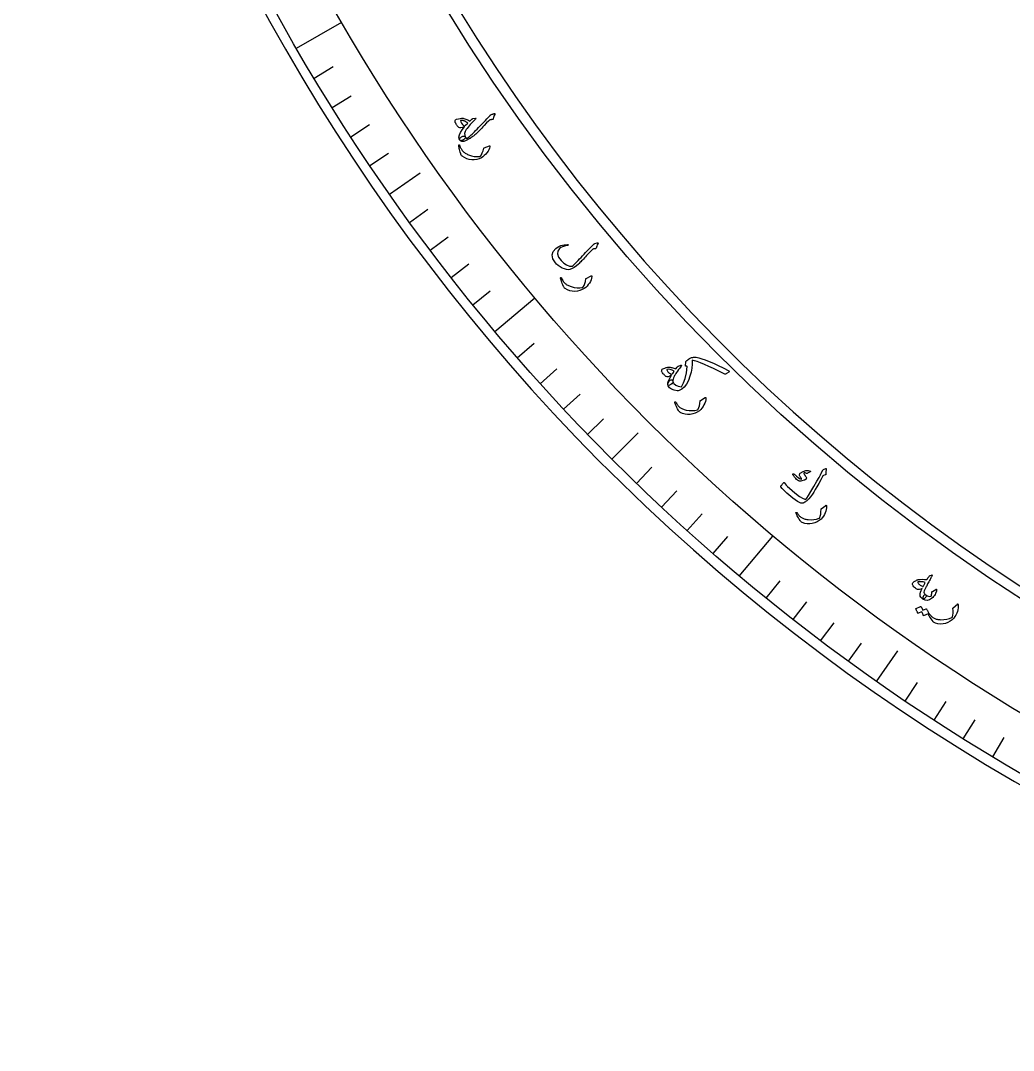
# Model space of a CAD drawing. Header units: millimetres. Extents: x -68 to 68, y -68 to 78.
# Drawn here: x -67.5 to -33.89, y -67.5 to -32.64 of the extents above; entities that cross this region are included whole.
import ezdxf

# ---------------------------------------------------------------- set-up
doc = ezdxf.new("R2010")
doc.units = ezdxf.units.MM
for name, color, linetype in [('CUT_INNER', 6, 'Continuous'), ('CUT_OUTER', 1, 'Continuous'), ('ENGRAVE', 7, 'Continuous'), ('ENGRAVE_FINE', 8, 'Continuous'), ('TEXT', 5, 'Continuous')]:
    doc.layers.add(name, color=color, linetype=linetype)

msp = doc.modelspace()

# ---------------------------------------------------------------- linework, layer by layer
at = {"layer": 'CUT_INNER'}
msp.add_arc((0.0001, -0.0002), 61.7624, 92.285139, 12.656461, dxfattribs=at)
at = {"layer": 'CUT_OUTER'}
msp.add_arc((0.0002, -0.0002), 67.4998, 179.843006, 0.000133, dxfattribs=at)
at = {"layer": 'ENGRAVE'}
for points in [[(-58.1586, -33.5779), (-56.6282, -32.6943)], [(-55.0108, -38.519), (-53.9768, -37.795)], [(-51.4443, -43.1669), (-50.0906, -42.031)], [(-47.4863, -47.4863), (-46.5937, -46.5937)], [(-43.1669, -51.4443), (-42.031, -50.0906)], [(-38.519, -55.0108), (-37.795, -53.9768)]]:
    msp.add_lwpolyline(points, dxfattribs=at)
for radius in [67.1557, 65.3886, 62.1068]:
    msp.add_circle((0, 0), radius, dxfattribs=at)
at = {"layer": 'ENGRAVE_FINE'}
for points in [[(-57.5637, -34.5878), (-56.9145, -34.1977)], [(-56.9513, -35.5871), (-56.309, -35.1858)], [(-56.3216, -36.5756), (-55.6864, -36.1632)], [(-55.6746, -37.553), (-55.0468, -37.1295)], [(-54.3301, -39.4732), (-53.7174, -39.028)], [(-53.633, -40.4153), (-53.0281, -39.9596)], [(-52.9195, -41.3452), (-52.3227, -40.8789)], [(-52.1898, -42.2625), (-51.6012, -41.7859)], [(-50.6831, -44.0581), (-50.1115, -43.5613)], [(-49.9064, -44.936), (-49.3436, -44.4292)], [(-49.1146, -45.8001), (-48.5607, -45.2836)], [(-48.3078, -46.6503), (-47.763, -46.1242)], [(-46.6503, -48.3078), (-46.1242, -47.763)], [(-45.8001, -49.1146), (-45.2836, -48.5607)], [(-44.936, -49.9064), (-44.4292, -49.3436)], [(-44.0581, -50.6831), (-43.5613, -50.1115)], [(-42.2625, -52.1898), (-41.7859, -51.6012)], [(-41.3452, -52.9195), (-40.8789, -52.3227)], [(-40.4153, -53.633), (-39.9596, -53.0281)], [(-39.4732, -54.3301), (-39.028, -53.7174)], [(-37.553, -55.6746), (-37.1295, -55.0468)], [(-36.5756, -56.3216), (-36.1632, -55.6864)], [(-35.5871, -56.9513), (-35.1858, -56.309)], [(-34.5878, -57.5637), (-34.1977, -56.9145)]]:
    msp.add_lwpolyline(points, dxfattribs=at)
at = {"layer": 'TEXT'}
for points in [[(-51.4704, -35.7901), (-51.461, -35.7877), (-51.4531, -35.7877), (-51.4466, -35.7902), (-51.4416, -35.7951), (-51.439, -35.8007), (-51.4385, -35.807), (-51.4401, -35.814), (-51.4439, -35.8216), (-51.4659, -35.857), (-51.4824, -35.8926), (-51.4933, -35.9283), (-51.4986, -35.9642), (-51.5027, -35.9775), (-51.5107, -35.9873), (-51.5225, -35.9936), (-51.5383, -35.9964), (-51.5472, -35.9969), (-51.5561, -35.9972), (-51.5652, -35.9975), (-51.5743, -35.9976), (-51.5834, -35.9978), (-51.5924, -35.9981), (-51.6014, -35.9984), (-51.6103, -35.9989), (-51.6247, -36.0102), (-51.6615, -36.0466), (-51.7209, -36.1081), (-51.8027, -36.1948), (-51.8475, -36.2426), (-51.8898, -36.2872), (-51.9296, -36.3286), (-51.9668, -36.3669), (-52.0015, -36.4018), (-52.0336, -36.4332), (-52.0632, -36.4611), (-52.0901, -36.4854), (-52.116, -36.5077), (-52.1423, -36.5294), (-52.1689, -36.5506), (-52.196, -36.5711), (-52.2236, -36.5912), (-52.2518, -36.6108), (-52.2806, -36.63), (-52.31, -36.6487), (-52.4131, -36.7048), (-52.4984, -36.7325), (-52.5659, -36.7317), (-52.6156, -36.7024), (-52.631, -36.6815), (-52.6369, -36.6604), (-52.6331, -36.6389), (-52.6198, -36.6172), (-52.6002, -36.5972), (-52.5777, -36.581), (-52.5523, -36.5685), (-52.524, -36.5598), (-52.4957, -36.5548), (-52.4733, -36.5557), (-52.457, -36.5625), (-52.4465, -36.5752), (-52.44, -36.5861), (-52.4342, -36.5958), (-52.429, -36.6044), (-52.4244, -36.6119), (-52.4203, -36.6181), (-52.4162, -36.6232), (-52.4123, -36.627), (-52.4085, -36.6297), (-52.3806, -36.6206), (-52.344, -36.5984), (-52.2986, -36.5633), (-52.2445, -36.515), (-52.2132, -36.4852), (-52.1776, -36.4505), (-52.1379, -36.4108), (-52.094, -36.3662), (-52.0458, -36.3167), (-51.993, -36.2624), (-51.9356, -36.2032), (-51.8737, -36.1392), (-51.8133, -36.0765), (-51.7602, -36.0213), (-51.7147, -35.9737), (-51.6765, -35.9335), (-51.6457, -35.9008), (-51.6223, -35.8759), (-51.6061, -35.8586), (-51.5973, -35.8489), (-51.5851, -35.8374), (-51.5704, -35.8273), (-51.5532, -35.8187), (-51.5337, -35.8115), (-51.5234, -35.8086), (-51.5137, -35.8058), (-51.5048, -35.8031), (-51.4965, -35.8004), (-51.489, -35.7978), (-51.4821, -35.7952), (-51.4759, -35.7926), (-51.4704, -35.7901)], [(-52.4092, -36.3346), (-52.447, -36.4003), (-52.4657, -36.4626), (-52.4652, -36.5214), (-52.4455, -36.5768), (-52.4406, -36.5924), (-52.4426, -36.6089), (-52.4514, -36.6265), (-52.4669, -36.645), (-52.4761, -36.6535), (-52.4858, -36.6617), (-52.4959, -36.6696), (-52.5065, -36.6773), (-52.5176, -36.6845), (-52.5293, -36.6909), (-52.5415, -36.6965), (-52.5542, -36.7013), (-52.5761, -36.7079), (-52.5939, -36.7105), (-52.6076, -36.709), (-52.6172, -36.7035), (-52.6353, -36.6774), (-52.6482, -36.6491), (-52.6556, -36.6185), (-52.6578, -36.5857), (-52.6434, -36.5094), (-52.6068, -36.4265), (-52.548, -36.3371), (-52.467, -36.2412), (-52.5365, -36.2667), (-52.5921, -36.2792), (-52.6338, -36.2786), (-52.6616, -36.2649), (-52.672, -36.2543), (-52.6826, -36.2428), (-52.6932, -36.2303), (-52.7038, -36.2168), (-52.7147, -36.2023), (-52.7257, -36.1866), (-52.7369, -36.1698), (-52.7484, -36.1519), (-52.7684, -36.1181), (-52.7821, -36.091), (-52.7895, -36.0705), (-52.7907, -36.0567), (-52.7853, -36.029), (-52.7751, -36.0076), (-52.76, -35.9923), (-52.7402, -35.9832), (-52.6713, -35.9653), (-52.6167, -35.9533), (-52.5762, -35.9472), (-52.55, -35.9472), (-52.5209, -35.9516), (-52.4909, -35.9582), (-52.46, -35.9671), (-52.4281, -35.9781), (-52.3952, -35.9913), (-52.3615, -36.0067), (-52.3267, -36.0243), (-52.2911, -36.0441), (-52.2353, -35.9919), (-52.2283, -35.986), (-52.2218, -35.9806), (-52.2159, -35.9758), (-52.2105, -35.9714), (-52.2054, -35.9677), (-52.2006, -35.9649), (-52.1961, -35.9629), (-52.1918, -35.9619), (-52.0974, -35.9425), (-52.0833, -35.9421), (-52.0793, -35.9488), (-52.0851, -35.9627), (-52.101, -35.9838), (-52.1482, -36.0296), (-52.1929, -36.075), (-52.235, -36.1199), (-52.2745, -36.1644), (-52.3116, -36.2082), (-52.3464, -36.2512), (-52.379, -36.2933), (-52.4092, -36.3346)], [(-52.3612, -36.1153), (-52.3721, -36.1065), (-52.3837, -36.0976), (-52.3959, -36.0886), (-52.4088, -36.0794), (-52.4226, -36.0704), (-52.4375, -36.0619), (-52.4535, -36.0538), (-52.4706, -36.0462), (-52.4875, -36.0389), (-52.5044, -36.0328), (-52.5214, -36.0278), (-52.5385, -36.0241), (-52.5555, -36.0215), (-52.5725, -36.0204), (-52.5893, -36.0206), (-52.6061, -36.0222), (-52.5978, -36.0689), (-52.5756, -36.1143), (-52.5395, -36.1586), (-52.4897, -36.2016), (-52.4783, -36.2059), (-52.4649, -36.2052), (-52.4493, -36.1997), (-52.4317, -36.1892)], [(-51.625, -36.8814), (-51.6216, -36.8802), (-51.6187, -36.8797), (-51.6162, -36.8798), (-51.6141, -36.8805), (-51.6106, -36.8845), (-51.6088, -36.8911), (-51.6085, -36.9004), (-51.6099, -36.9122), (-51.6232, -36.964), (-51.6444, -37.0157), (-51.6735, -37.0673), (-51.7104, -37.1188), (-51.7537, -37.1694), (-51.7998, -37.2144), (-51.8487, -37.2539), (-51.9005, -37.2879), (-51.9764, -37.3217), (-52.0561, -37.3447), (-52.1394, -37.3567), (-52.2265, -37.3579), (-52.3139, -37.3471), (-52.3964, -37.3222), (-52.4741, -37.2832), (-52.547, -37.23), (-52.5642, -37.2141), (-52.5785, -37.1961), (-52.5899, -37.1761), (-52.5984, -37.1541), (-52.614, -37.1004), (-52.6276, -37.0516), (-52.6393, -37.0078), (-52.6491, -36.969), (-52.6569, -36.9352), (-52.6627, -36.9065), (-52.6664, -36.883), (-52.6681, -36.8646), (-52.6677, -36.8603), (-52.6667, -36.8567), (-52.6652, -36.8539), (-52.6632, -36.8519), (-52.66, -36.8501), (-52.6566, -36.849), (-52.6529, -36.8486), (-52.6491, -36.849), (-52.6454, -36.8503), (-52.6423, -36.8529), (-52.6397, -36.8568), (-52.6377, -36.862), (-52.6261, -36.8937), (-52.614, -36.9233), (-52.6014, -36.951), (-52.5884, -36.9765), (-52.5749, -37.0002), (-52.5606, -37.0222), (-52.5456, -37.0426), (-52.5299, -37.0613), (-52.5128, -37.0789), (-52.4935, -37.096), (-52.4721, -37.1127), (-52.4487, -37.1288), (-52.4229, -37.1444), (-52.3949, -37.1594), (-52.3646, -37.1737), (-52.3319, -37.1874), (-52.234, -37.2212), (-52.1388, -37.242), (-52.0466, -37.2498), (-51.9571, -37.2445), (-51.9503, -37.2434), (-51.9436, -37.2407), (-51.937, -37.2362), (-51.9304, -37.23), (-51.8989, -37.183), (-51.8692, -37.1233), (-51.8413, -37.051), (-51.8151, -36.9661), (-51.8128, -36.9615), (-51.8104, -36.9581), (-51.8077, -36.9556), (-51.805, -36.9542)], [(-47.9752, -40.1639), (-47.9687, -40.1627), (-47.9629, -40.1632), (-47.9577, -40.1655), (-47.9532, -40.1696), (-47.9501, -40.1749), (-47.9493, -40.1809), (-47.9507, -40.1875), (-47.9543, -40.1948), (-47.9763, -40.2359), (-47.9931, -40.274), (-48.0046, -40.3093), (-48.0108, -40.3417), (-48.0139, -40.3524), (-48.0209, -40.3606), (-48.0319, -40.3663), (-48.0467, -40.3695), (-48.0546, -40.3702), (-48.0622, -40.3709), (-48.0694, -40.3716), (-48.0763, -40.3724), (-48.0828, -40.3731), (-48.0887, -40.3737), (-48.0942, -40.3742), (-48.0991, -40.3746), (-48.1079, -40.3755), (-48.1168, -40.3785), (-48.126, -40.3834), (-48.1353, -40.3903), (-48.1588, -40.4129), (-48.1842, -40.438), (-48.2114, -40.4656), (-48.2404, -40.4956), (-48.2712, -40.5279), (-48.3041, -40.5625), (-48.3388, -40.5993), (-48.3756, -40.6384), (-48.4117, -40.678), (-48.4459, -40.715), (-48.4782, -40.7493), (-48.5086, -40.7809), (-48.5371, -40.81), (-48.5637, -40.8367), (-48.5884, -40.8611), (-48.6113, -40.8832), (-48.6814, -40.9454), (-48.7544, -40.9968), (-48.8301, -41.0371), (-48.9086, -41.0664), (-48.9617, -41.0752), (-49.0217, -41.0703), (-49.0886, -41.0516), (-49.1624, -41.019), (-49.2353, -40.9777), (-49.2985, -40.9345), (-49.3518, -40.8892), (-49.3954, -40.8419), (-49.4807, -40.704), (-49.5071, -40.5769), (-49.4749, -40.461), (-49.3841, -40.3562), (-49.3, -40.2982), (-49.206, -40.2557), (-49.1019, -40.2287), (-48.988, -40.2171), (-48.9807, -40.2173), (-48.9748, -40.219), (-48.9705, -40.2223), (-48.9676, -40.2271), (-48.9656, -40.2331), (-48.965, -40.2384), (-48.9659, -40.2431), (-48.9682, -40.2471), (-48.9725, -40.2521), (-48.9775, -40.2559), (-48.9832, -40.2585), (-48.9896, -40.2598), (-49.0822, -40.2799), (-49.1567, -40.3025), (-49.2129, -40.3274), (-49.2511, -40.3548), (-49.3091, -40.4432), (-49.3202, -40.5406), (-49.2843, -40.6472), (-49.2013, -40.7626), (-49.109, -40.8521), (-49.0149, -40.9151), (-48.9191, -40.9515), (-48.8217, -40.9614), (-48.7974, -40.939), (-48.7695, -40.9123), (-48.7381, -40.8812), (-48.7031, -40.8458), (-48.6644, -40.8058), (-48.6222, -40.7611), (-48.5764, -40.7117), (-48.527, -40.6577), (-48.4754, -40.6025), (-48.4244, -40.5485), (-48.3741, -40.4957), (-48.3243, -40.4439), (-48.275, -40.3934), (-48.2262, -40.3442), (-48.1778, -40.2963), (-48.1299, -40.2497), (-48.0854, -40.2028), (-48.0796, -40.1984), (-48.0737, -40.1948), (-48.0677, -40.192), (-48.0616, -40.1901)], [(-48.1787, -41.2819), (-48.1754, -41.2805), (-48.1725, -41.2797), (-48.17, -41.2796), (-48.1678, -41.2801), (-48.164, -41.2838), (-48.1616, -41.2902), (-48.1606, -41.2994), (-48.1609, -41.3113), (-48.1696, -41.3641), (-48.1861, -41.4174), (-48.2105, -41.4714), (-48.2428, -41.5259), (-48.2815, -41.5801), (-48.3234, -41.629), (-48.3687, -41.6727), (-48.4172, -41.7111), (-48.4899, -41.7514), (-48.5672, -41.7813), (-48.6492, -41.8007), (-48.7359, -41.8096), (-48.8238, -41.8065), (-48.9082, -41.7889), (-48.9891, -41.7569), (-49.0663, -41.7104), (-49.0849, -41.696), (-49.1007, -41.6794), (-49.1138, -41.6604), (-49.1243, -41.6392), (-49.1445, -41.5871), (-49.1624, -41.5398), (-49.1779, -41.4972), (-49.191, -41.4593), (-49.2018, -41.4263), (-49.21, -41.3983), (-49.2158, -41.3752), (-49.2191, -41.357), (-49.2191, -41.3527), (-49.2185, -41.349), (-49.2172, -41.3461), (-49.2154, -41.3439), (-49.2123, -41.3418), (-49.209, -41.3404), (-49.2054, -41.3398), (-49.2016, -41.3398), (-49.1978, -41.3408), (-49.1944, -41.3431), (-49.1915, -41.3468), (-49.1891, -41.3517), (-49.1747, -41.3823), (-49.1601, -41.4108), (-49.1451, -41.4372), (-49.1299, -41.4615), (-49.1143, -41.4839), (-49.0982, -41.5046), (-49.0815, -41.5235), (-49.0642, -41.5408), (-49.0456, -41.5568), (-49.0249, -41.5722), (-49.0021, -41.5869), (-48.9773, -41.6009), (-48.9503, -41.6141), (-48.9211, -41.6266), (-48.8896, -41.6382), (-48.8558, -41.6489), (-48.7553, -41.674), (-48.6587, -41.6864), (-48.5661, -41.686), (-48.4775, -41.6729), (-48.4708, -41.6712), (-48.4644, -41.6679), (-48.4582, -41.6628), (-48.4521, -41.6561), (-48.4249, -41.6064), (-48.4006, -41.5444), (-48.3792, -41.4699), (-48.3605, -41.383), (-48.3586, -41.3783), (-48.3565, -41.3746), (-48.3541, -41.372), (-48.3515, -41.3703)], [(-43.5242, -44.4958), (-43.5084, -44.5064), (-43.5034, -44.5181), (-43.5091, -44.5309), (-43.5255, -44.5447), (-43.5981, -44.5899), (-43.6174, -44.6007), (-43.6344, -44.6072), (-43.6491, -44.6093), (-43.6615, -44.6071), (-43.8593, -44.5105), (-44.0397, -44.4243), (-44.2031, -44.3486), (-44.3492, -44.2835), (-44.4783, -44.2296), (-44.5904, -44.1873), (-44.6854, -44.1568), (-44.7634, -44.1382), (-44.7633, -44.2726), (-44.7756, -44.4077), (-44.8002, -44.5437), (-44.8372, -44.6805), (-44.8926, -44.8274), (-44.9578, -44.9498), (-45.0329, -45.0476), (-45.118, -45.1207), (-45.1626, -45.1471), (-45.2028, -45.1653), (-45.2388, -45.175), (-45.2704, -45.1764), (-45.3758, -45.1562), (-45.4619, -45.1205), (-45.5285, -45.0694), (-45.5755, -45.003), (-45.5871, -44.9661), (-45.5846, -44.9279), (-45.568, -44.8886), (-45.5374, -44.8481), (-45.5086, -44.8202), (-45.4826, -44.8042), (-45.4596, -44.7999), (-45.4395, -44.8076), (-45.433, -44.8149), (-45.4266, -44.826), (-45.4204, -44.8411), (-45.4144, -44.8599), (-45.3809, -44.929), (-45.3212, -44.9822), (-45.2353, -45.0194), (-45.1234, -45.0404), (-45.0516, -44.9104), (-44.9964, -44.7527), (-44.9575, -44.5673), (-44.9346, -44.3544), (-44.9354, -44.3497), (-44.9378, -44.3464), (-44.942, -44.3444), (-44.9478, -44.3437), (-44.9744, -44.3409), (-44.9802, -44.3399), (-44.9843, -44.3369), (-44.9867, -44.3319), (-44.9875, -44.3249), (-44.9779, -44.1894), (-44.9738, -44.1824), (-44.9616, -44.1695), (-44.9415, -44.1507), (-44.9132, -44.1259), (-44.8823, -44.1004), (-44.8555, -44.0809), (-44.8327, -44.0674), (-44.814, -44.0598), (-44.7879, -44.0526), (-44.7626, -44.0468), (-44.7383, -44.0424), (-44.7149, -44.0394), (-44.6924, -44.0377), (-44.6706, -44.0373), (-44.6497, -44.038), (-44.6294, -44.0401), (-44.5405, -44.0589), (-44.4375, -44.0888), (-44.3205, -44.1297), (-44.1895, -44.1816), (-44.0444, -44.2443), (-43.8852, -44.3177), (-43.7118, -44.4016), (-43.5242, -44.4958)], [(-45.4144, -44.8599), (-45.4158, -44.8851), (-45.428, -44.9099), (-45.4508, -44.9344), (-45.4843, -44.9583), (-45.5265, -44.9806), (-45.5577, -44.9908), (-45.5781, -44.9889), (-45.5875, -44.9748), (-45.5884, -44.9098), (-45.5674, -44.8331), (-45.5246, -44.7446), (-45.4598, -44.6443), (-45.5231, -44.6775), (-45.5748, -44.6969), (-45.6149, -44.7025), (-45.6434, -44.6944), (-45.6548, -44.6863), (-45.6665, -44.6769), (-45.6784, -44.6662), (-45.6905, -44.6543), (-45.703, -44.6414), (-45.7158, -44.6277), (-45.7291, -44.6133), (-45.7428, -44.5981), (-45.7655, -44.5699), (-45.782, -44.5463), (-45.7924, -44.5273), (-45.7966, -44.513), (-45.7945, -44.4855), (-45.7876, -44.4633), (-45.776, -44.4463), (-45.7595, -44.4347), (-45.6933, -44.4076), (-45.64, -44.3884), (-45.5994, -44.3769), (-45.5717, -44.3733), (-45.5409, -44.3745), (-45.5099, -44.3772), (-45.4786, -44.3816), (-45.4471, -44.3875), (-45.4151, -44.395), (-45.3825, -44.4043), (-45.349, -44.4153), (-45.3149, -44.4281), (-45.2689, -44.3699), (-45.2593, -44.3579), (-45.2497, -44.3484), (-45.2398, -44.3414), (-45.2299, -44.3369), (-45.1416, -44.3055), (-45.1284, -44.304), (-45.1234, -44.31), (-45.1266, -44.3233), (-45.1381, -44.3442), (-45.1821, -44.4028), (-45.2221, -44.457), (-45.2581, -44.5066), (-45.2901, -44.5517), (-45.318, -44.5923), (-45.3413, -44.6285), (-45.3602, -44.6604), (-45.3746, -44.6878), (-45.3954, -44.7365), (-45.409, -44.7814), (-45.4153, -44.8225), (-45.4144, -44.8599)], [(-45.3691, -44.5103), (-45.4421, -44.4747), (-45.5083, -44.4532), (-45.5679, -44.4458), (-45.6208, -44.4527), (-45.6176, -44.4696), (-45.6102, -44.488), (-45.5987, -44.5079), (-45.5829, -44.5294), (-45.5728, -44.5407), (-45.5621, -44.5517), (-45.551, -44.5623), (-45.5393, -44.5727), (-45.527, -44.5825), (-45.5138, -44.5917), (-45.4997, -44.6002), (-45.4849, -44.608), (-45.4634, -44.6127), (-45.4414, -44.6051), (-45.4191, -44.5851), (-45.3962, -44.5528), (-45.3869, -44.5367), (-45.3793, -44.5242), (-45.3733, -44.5155), (-45.3691, -44.5103)], [(-44.3206, -45.3989), (-44.3175, -45.3972), (-44.3147, -45.3962), (-44.3122, -45.3958), (-44.31, -45.3961), (-44.3059, -45.3995), (-44.3029, -45.4057), (-44.3011, -45.4147), (-44.3003, -45.4266), (-44.3043, -45.4799), (-44.316, -45.5345), (-44.3356, -45.5904), (-44.3629, -45.6477), (-44.3966, -45.7051), (-44.434, -45.7575), (-44.4752, -45.805), (-44.5201, -45.8476), (-44.5889, -45.8942), (-44.6633, -45.9309), (-44.7433, -45.9575), (-44.8288, -45.974), (-44.9167, -45.9787), (-45.0023, -45.9687), (-45.0857, -45.944), (-45.1668, -45.9045), (-45.1865, -45.8919), (-45.2037, -45.8767), (-45.2185, -45.859), (-45.2308, -45.8388), (-45.2556, -45.7887), (-45.2776, -45.7431), (-45.2968, -45.7021), (-45.3133, -45.6656), (-45.3269, -45.6337), (-45.3376, -45.6064), (-45.3454, -45.584), (-45.3503, -45.5662), (-45.3507, -45.5618), (-45.3504, -45.5581), (-45.3494, -45.5551), (-45.3478, -45.5527), (-45.3449, -45.5504), (-45.3417, -45.5487), (-45.3382, -45.5477), (-45.3344, -45.5474), (-45.3305, -45.5481), (-45.327, -45.5501), (-45.3238, -45.5535), (-45.3209, -45.5582), (-45.3038, -45.5874), (-45.2867, -45.6144), (-45.2695, -45.6394), (-45.2522, -45.6623), (-45.2347, -45.6832), (-45.2168, -45.7024), (-45.1984, -45.7198), (-45.1797, -45.7354), (-45.1597, -45.7497), (-45.1377, -45.7632), (-45.1138, -45.7758), (-45.0878, -45.7876), (-45.0597, -45.7984), (-45.0295, -45.8082), (-44.9971, -45.8169), (-44.9626, -45.8246), (-44.8602, -45.8407), (-44.7629, -45.8444), (-44.6707, -45.8358), (-44.5836, -45.8149), (-44.5771, -45.8126), (-44.571, -45.8087), (-44.5652, -45.8031), (-44.5598, -45.7959), (-44.5371, -45.744), (-44.5184, -45.68), (-44.5036, -45.6039), (-44.4928, -45.5158), (-44.4913, -45.5109), (-44.4896, -45.507), (-44.4874, -45.5042), (-44.4849, -45.5023)], [(-40.223, -47.832), (-40.228, -47.8542), (-40.232, -47.8759), (-40.2349, -47.8971), (-40.2368, -47.9177), (-40.2376, -47.938), (-40.2372, -47.9578), (-40.2355, -47.9773), (-40.2326, -47.9965), (-40.2329, -48.0056), (-40.2369, -48.0132), (-40.2445, -48.0193), (-40.2556, -48.024), (-40.3177, -48.0458), (-40.3241, -48.0485), (-40.3292, -48.0509), (-40.333, -48.0533), (-40.3355, -48.0555), (-40.4104, -48.1925), (-40.4788, -48.3157), (-40.5407, -48.4251), (-40.5961, -48.5207), (-40.645, -48.6023), (-40.6876, -48.6696), (-40.7237, -48.7228), (-40.7536, -48.7618), (-40.8129, -48.8328), (-40.8329, -48.8542), (-40.8542, -48.8748), (-40.8766, -48.8946), (-40.9001, -48.9136), (-40.925, -48.9317), (-40.9512, -48.9488), (-40.9787, -48.9649), (-41.0076, -48.98), (-41.0801, -48.9776), (-41.196, -48.9198), (-41.3551, -48.8063), (-41.5568, -48.6366), (-41.6176, -48.5809), (-41.6723, -48.5278), (-41.7211, -48.4771), (-41.7639, -48.4291), (-41.7666, -48.4234), (-41.7674, -48.4179), (-41.7661, -48.4126), (-41.7628, -48.4075), (-41.7452, -48.3845), (-41.7291, -48.3637), (-41.7143, -48.3451), (-41.701, -48.3287), (-41.689, -48.3143), (-41.6781, -48.3017), (-41.6683, -48.291), (-41.6596, -48.2821), (-41.6545, -48.2774), (-41.65, -48.2761), (-41.6464, -48.2781), (-41.6434, -48.2836), (-41.6186, -48.3226), (-41.5818, -48.3672), (-41.5329, -48.4174), (-41.472, -48.4732), (-41.2842, -48.6331), (-41.1293, -48.7488), (-41.0079, -48.8207), (-40.92, -48.849), (-40.8832, -48.8048), (-40.8251, -48.7173), (-40.7456, -48.5864), (-40.6447, -48.4122), (-40.5447, -48.2369), (-40.4693, -48.104), (-40.4188, -48.0134), (-40.3932, -47.9651), (-40.3866, -47.9516), (-40.3803, -47.9389), (-40.3745, -47.9272), (-40.3691, -47.9163), (-40.3642, -47.9063), (-40.36, -47.8975), (-40.3562, -47.8896), (-40.3531, -47.8828), (-40.3455, -47.8688), (-40.3362, -47.857), (-40.3252, -47.8476), (-40.3126, -47.8405), (-40.2394, -47.8083), (-40.2341, -47.8065), (-40.2296, -47.8061), (-40.2261, -47.8071), (-40.2234, -47.8095), (-40.2216, -47.8142), (-40.221, -47.8195), (-40.2214, -47.8255), (-40.223, -47.832)], [(-40.762, -47.8903), (-40.7597, -47.8929), (-40.7583, -47.896), (-40.7579, -47.8994), (-40.7584, -47.9033), (-40.7598, -47.906), (-40.7617, -47.9086), (-40.7641, -47.911), (-40.767, -47.9134), (-40.8617, -47.9641), (-40.8719, -47.9687), (-40.8808, -47.9714), (-40.8883, -47.9721), (-40.8945, -47.9709), (-40.9168, -47.9607), (-40.9377, -47.9545), (-40.9574, -47.9521), (-40.9757, -47.9537), (-40.9821, -47.9572), (-40.9842, -47.965), (-40.982, -47.9772), (-40.9754, -47.9936), (-40.9698, -48.0032), (-40.9638, -48.0129), (-40.9574, -48.0225), (-40.9505, -48.0323), (-40.9432, -48.0421), (-40.9352, -48.0522), (-40.9266, -48.0624), (-40.9174, -48.0729), (-40.8941, -48.1188), (-40.9091, -48.1599), (-40.9622, -48.196), (-41.0537, -48.2271), (-41.0852, -48.2326), (-41.1129, -48.2343), (-41.1367, -48.2322), (-41.1566, -48.2262), (-41.1754, -48.2159), (-41.1985, -48.1985), (-41.2261, -48.1738), (-41.258, -48.142), (-41.2739, -48.1254), (-41.2885, -48.109), (-41.3017, -48.0928), (-41.3136, -48.0769), (-41.3243, -48.0614), (-41.3342, -48.0467), (-41.3431, -48.0328), (-41.3512, -48.0196), (-41.3547, -48.0099), (-41.3558, -48.0013), (-41.3545, -47.9938), (-41.3508, -47.9875), (-41.3451, -47.9827), (-41.3389, -47.9809), (-41.3324, -47.9824), (-41.3255, -47.9869), (-41.3045, -48.0027), (-41.281, -48.0209), (-41.2549, -48.0416), (-41.2263, -48.0647), (-41.1729, -48.1078), (-41.1296, -48.1394), (-41.0962, -48.1597), (-41.0729, -48.1686), (-41.0691, -48.1688), (-41.066, -48.1677), (-41.0634, -48.165), (-41.0615, -48.1609), (-41.061, -48.1578), (-41.0617, -48.154), (-41.0636, -48.1494), (-41.0668, -48.144), (-41.0996, -48.0986), (-41.1126, -48.0788), (-41.1219, -48.0597), (-41.1274, -48.0413), (-41.1293, -48.0236), (-41.1282, -48.0055), (-41.1234, -47.9901), (-41.1149, -47.9771), (-41.1028, -47.9667), (-41.0074, -47.9079), (-40.9189, -47.8756), (-40.8371, -47.8697), (-40.762, -47.8903)], [(-40.2389, -49.0531), (-40.2359, -49.0512), (-40.2332, -49.0499), (-40.2307, -49.0493), (-40.2285, -49.0494), (-40.2242, -49.0524), (-40.2206, -49.0583), (-40.218, -49.0672), (-40.2163, -49.079), (-40.2156, -49.1325), (-40.2226, -49.1879), (-40.2372, -49.2453), (-40.2595, -49.3046), (-40.2881, -49.3647), (-40.3209, -49.4202), (-40.3578, -49.4711), (-40.3989, -49.5173), (-40.4635, -49.5698), (-40.5344, -49.6127), (-40.6117, -49.6461), (-40.6955, -49.6699), (-40.7827, -49.6822), (-40.8689, -49.6796), (-40.9541, -49.6622), (-41.0382, -49.6299), (-41.059, -49.619), (-41.0775, -49.6054), (-41.0937, -49.589), (-41.1077, -49.5699), (-41.1367, -49.5221), (-41.1626, -49.4786), (-41.1852, -49.4394), (-41.2048, -49.4044), (-41.2211, -49.3738), (-41.2342, -49.3476), (-41.2439, -49.3259), (-41.2503, -49.3086), (-41.2511, -49.3043), (-41.2511, -49.3006), (-41.2504, -49.2975), (-41.2489, -49.295), (-41.2463, -49.2924), (-41.2433, -49.2905), (-41.2399, -49.2892), (-41.236, -49.2886), (-41.2321, -49.2889), (-41.2284, -49.2906), (-41.2249, -49.2937), (-41.2217, -49.2981), (-41.2022, -49.3257), (-41.1828, -49.3512), (-41.1635, -49.3746), (-41.1443, -49.3959), (-41.125, -49.4152), (-41.1055, -49.4328), (-41.0857, -49.4485), (-41.0657, -49.4625), (-41.0446, -49.475), (-41.0215, -49.4866), (-40.9966, -49.4971), (-40.9697, -49.5065), (-40.9408, -49.5149), (-40.9098, -49.522), (-40.8768, -49.528), (-40.8417, -49.5327), (-40.7383, -49.5398), (-40.641, -49.5351), (-40.5499, -49.5186), (-40.465, -49.4902), (-40.4587, -49.4874), (-40.4529, -49.483), (-40.4477, -49.4769), (-40.4429, -49.4693), (-40.4248, -49.4156), (-40.4117, -49.3503), (-40.4035, -49.2732), (-40.4003, -49.1844), (-40.3993, -49.1795), (-40.3979, -49.1755), (-40.396, -49.1724), (-40.3937, -49.1703)], [(-36.66, -51.4119), (-36.6442, -51.4087), (-36.6363, -51.4126), (-36.6364, -51.4235), (-36.6444, -51.4416), (-36.6501, -51.4519), (-36.6579, -51.4662), (-36.6677, -51.4846), (-36.6795, -51.507), (-36.6935, -51.5337), (-36.7101, -51.5646), (-36.7291, -51.5998), (-36.7506, -51.6394), (-36.7718, -51.6783), (-36.7907, -51.7132), (-36.8074, -51.7439), (-36.822, -51.7705), (-36.8343, -51.793), (-36.8442, -51.8112), (-36.8519, -51.8251), (-36.8572, -51.8347), (-36.8892, -51.8964), (-36.9088, -51.948), (-36.916, -51.9896), (-36.9108, -52.0212), (-36.903, -52.0376), (-36.8907, -52.0534), (-36.874, -52.0686), (-36.8527, -52.0832), (-36.8417, -52.094), (-36.8364, -52.1069), (-36.8369, -52.1217), (-36.8431, -52.1385), (-36.8538, -52.1565), (-36.8666, -52.1734), (-36.8814, -52.189), (-36.8983, -52.2035), (-36.9147, -52.2145), (-36.9289, -52.2213), (-36.9409, -52.2237), (-36.9508, -52.2219), (-36.9911, -52.1928), (-37.0209, -52.1607), (-37.0401, -52.1257), (-37.0487, -52.0877), (-37.0465, -52.0425), (-37.0338, -51.9899), (-37.0106, -51.9301), (-36.977, -51.8629), (-37.025, -51.8842), (-37.0678, -51.8973), (-37.1053, -51.9022), (-37.1376, -51.899), (-37.1595, -51.8904), (-37.1827, -51.8766), (-37.207, -51.8575), (-37.2326, -51.8332), (-37.2577, -51.8051), (-37.2771, -51.7792), (-37.2908, -51.7556), (-37.299, -51.7343), (-37.3024, -51.7128), (-37.3012, -51.6937), (-37.2954, -51.6771), (-37.2849, -51.663), (-37.2685, -51.6478), (-37.2482, -51.6324), (-37.2241, -51.6169), (-37.1961, -51.6013), (-37.1668, -51.5865), (-37.1425, -51.5754), (-37.1232, -51.5679), (-37.1089, -51.5641), (-37.0392, -51.5567), (-36.9673, -51.5543), (-36.8933, -51.5568), (-36.8171, -51.5642), (-36.7981, -51.5333), (-36.7813, -51.5068), (-36.7669, -51.4848), (-36.7548, -51.4672), (-36.7435, -51.4532), (-36.7316, -51.442), (-36.7191, -51.4336), (-36.7059, -51.4279)], [(-36.8733, -51.6656), (-36.9425, -51.645), (-37.0065, -51.6348), (-37.0652, -51.6349), (-37.1186, -51.6455), (-37.1238, -51.6484), (-37.1266, -51.6525), (-37.127, -51.6578), (-37.125, -51.6641), (-37.114, -51.6825), (-37.1004, -51.7001), (-37.0842, -51.7171), (-37.0656, -51.7335), (-37.0444, -51.7491), (-37.0208, -51.7641), (-36.9946, -51.7784), (-36.9659, -51.792), (-36.961, -51.7936), (-36.9553, -51.7943), (-36.9487, -51.7942), (-36.9413, -51.7933), (-36.9332, -51.7801), (-36.925, -51.7661), (-36.9167, -51.7513), (-36.9083, -51.7357), (-36.8997, -51.7194), (-36.891, -51.7022), (-36.8822, -51.6843), (-36.8733, -51.6656)], [(-36.6283, -51.962), (-36.5178, -51.8967), (-36.504, -51.8907), (-36.4946, -51.8916), (-36.4896, -51.8996), (-36.489, -51.9147), (-36.4956, -51.9536), (-36.5062, -51.9917), (-36.5208, -52.0288), (-36.5393, -52.065), (-36.562, -52.1005), (-36.5891, -52.1353), (-36.6207, -52.1694), (-36.6568, -52.2028), (-36.729, -52.251), (-36.8021, -52.2703), (-36.8761, -52.2606), (-36.9508, -52.2219), (-36.9552, -52.2114), (-36.9528, -52.191), (-36.9437, -52.1606), (-36.9277, -52.1203), (-36.9171, -52.1002), (-36.9059, -52.0854), (-36.8941, -52.076), (-36.8818, -52.0719), (-36.8745, -52.0721), (-36.8672, -52.0741), (-36.8599, -52.0778), (-36.8527, -52.0832), (-36.809, -52.1121), (-36.7656, -52.1297), (-36.7227, -52.136), (-36.6803, -52.1309), (-36.6778, -52.1299), (-36.6757, -52.1278), (-36.674, -52.1245), (-36.6727, -52.1201), (-36.6634, -52.094), (-36.6568, -52.0655), (-36.6527, -52.0346), (-36.6513, -52.0012), (-36.65, -51.9892), (-36.6458, -51.9786), (-36.6385, -51.9696), (-36.6283, -51.962)], [(-36.842, -52.5594), (-36.8387, -52.5589), (-36.8352, -52.5596), (-36.8314, -52.5617), (-36.8274, -52.5651), (-36.816, -52.5815), (-36.8056, -52.5982), (-36.796, -52.6152), (-36.7873, -52.6323), (-36.7794, -52.6499), (-36.7724, -52.6681), (-36.7662, -52.6868), (-36.7609, -52.706), (-36.7606, -52.7109), (-36.7619, -52.7151), (-36.7647, -52.7185), (-36.769, -52.7211), (-36.9263, -52.7862), (-36.9294, -52.7863), (-36.9325, -52.7842), (-36.9354, -52.7798), (-36.9382, -52.7733), (-36.9397, -52.768), (-36.9425, -52.7602), (-36.9467, -52.7498), (-36.9524, -52.7368), (-36.9595, -52.7211), (-36.968, -52.7025), (-36.978, -52.681), (-36.9895, -52.6566), (-37.1129, -52.706), (-37.1176, -52.7068), (-37.1216, -52.705), (-37.1249, -52.7006), (-37.1275, -52.6934), (-37.1297, -52.6872), (-37.1334, -52.6777), (-37.1385, -52.6649), (-37.1451, -52.6487), (-37.1533, -52.629), (-37.1633, -52.6057), (-37.1752, -52.5789), (-37.1889, -52.5484), (-37.1897, -52.5443), (-37.1891, -52.5413), (-37.1872, -52.5392), (-37.1839, -52.538), (-37.028, -52.4794), (-37.0247, -52.4789), (-37.0212, -52.4796), (-37.0174, -52.4817), (-37.0134, -52.4851), (-37.0033, -52.4985), (-36.9941, -52.5123), (-36.9857, -52.5265), (-36.9782, -52.5411), (-36.9715, -52.556), (-36.9655, -52.5711), (-36.9602, -52.5864), (-36.9557, -52.6019)], [(-35.7841, -52.3916), (-35.7813, -52.3894), (-35.7787, -52.3879), (-35.7763, -52.3871), (-35.7741, -52.387), (-35.7695, -52.3896), (-35.7655, -52.3952), (-35.7621, -52.4038), (-35.7593, -52.4154), (-35.754, -52.4686), (-35.7561, -52.5244), (-35.7656, -52.5828), (-35.7826, -52.6439), (-35.8058, -52.7063), (-35.8336, -52.7644), (-35.8659, -52.8183), (-35.9028, -52.868), (-35.9625, -52.9259), (-36.0294, -52.9749), (-36.1035, -53.0149), (-36.1849, -53.046), (-36.2706, -53.0659), (-36.3567, -53.0709), (-36.4431, -53.061), (-36.5298, -53.0362), (-36.5514, -53.0271), (-36.571, -53.0152), (-36.5886, -53.0003), (-36.6042, -52.9825), (-36.6373, -52.9375), (-36.6669, -52.8964), (-36.6929, -52.8593), (-36.7155, -52.8262), (-36.7344, -52.7971), (-36.7497, -52.7722), (-36.7613, -52.7514), (-36.7692, -52.7347), (-36.7703, -52.7305), (-36.7707, -52.7268), (-36.7702, -52.7237), (-36.769, -52.7211), (-36.7666, -52.7183), (-36.7638, -52.7161), (-36.7605, -52.7145), (-36.7568, -52.7135), (-36.7528, -52.7135), (-36.749, -52.7149), (-36.7453, -52.7176), (-36.7416, -52.7218), (-36.7198, -52.7476), (-36.6982, -52.7712), (-36.6769, -52.7929), (-36.6559, -52.8124), (-36.6351, -52.83), (-36.6141, -52.8457), (-36.593, -52.8597), (-36.5718, -52.8718), (-36.5497, -52.8825), (-36.5257, -52.8919), (-36.4999, -52.9002), (-36.4723, -52.9073), (-36.4428, -52.9131), (-36.4113, -52.9175), (-36.3779, -52.9205), (-36.3425, -52.9221), (-36.2389, -52.9202), (-36.1424, -52.907), (-36.0531, -52.8825), (-35.971, -52.8468), (-35.965, -52.8435), (-35.9596, -52.8386), (-35.9549, -52.8321), (-35.9508, -52.824), (-35.9375, -52.769), (-35.9301, -52.7027), (-35.9288, -52.6252), (-35.9334, -52.5365), (-35.9328, -52.5315), (-35.9317, -52.5274), (-35.9301, -52.5242), (-35.928, -52.5219)]]:
    msp.add_lwpolyline(points, close=True, dxfattribs=at)

doc.saveas('drawing.dxf')
